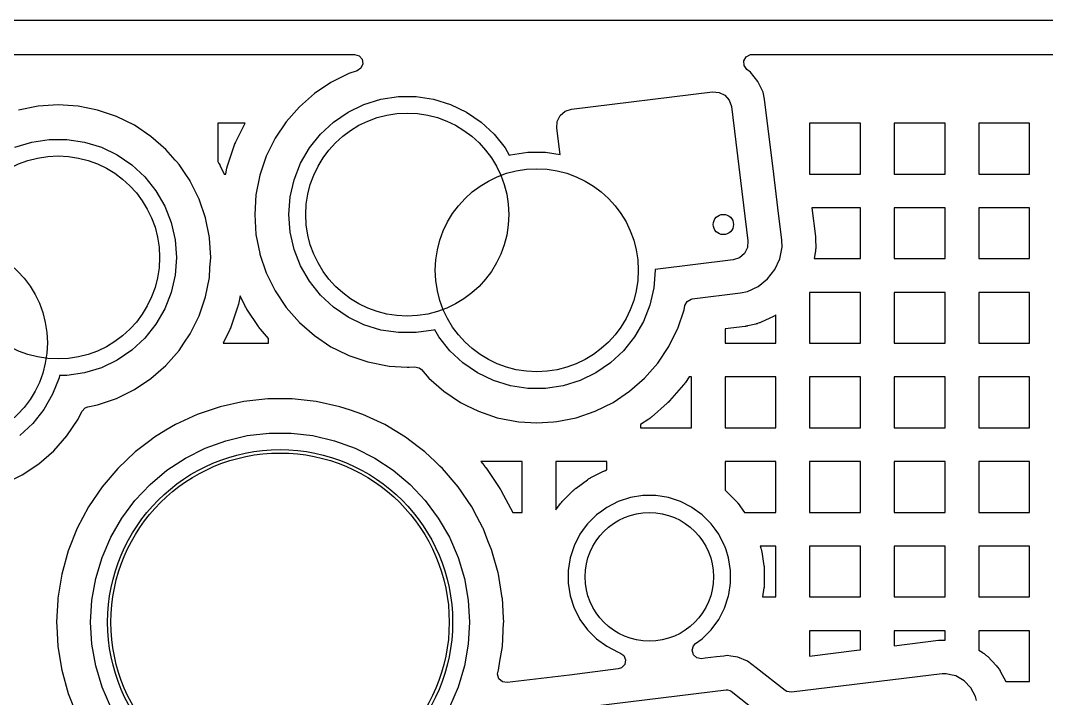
# Model space of a CAD drawing. Extents: x 2.49 to 8.57, y -5.87 to -1.87.
# Drawn here: x 5.482 to 6.079, y -4.823 to -4.429 of the extents above; entities that cross this region are included whole.
import ezdxf

# ---------------------------------------------------------------- set-up
doc = ezdxf.new("R2010")
doc.units = 0
doc.header["$MEASUREMENT"] = 0
doc.layers.add('BLACK', color=7, linetype='CONTINUOUS')

msp = doc.modelspace()

# ---------------------------------------------------------------- linework, layer by layer
at = {"layer": 'BLACK', "linetype": 'CONTINUOUS'}
for p, q in [((6.31822, -4.42878), (5.4485, -4.42878)), ((5.45868, -4.44848), (5.67644, -4.44848)), ((5.67644, -4.44848), (5.67908, -4.44926)), ((5.67908, -4.44926), (5.68088, -4.45134)), ((5.68127, -4.45406), (5.68013, -4.45656)), ((5.68088, -4.45134), (5.68127, -4.45406)), ((5.90295, -4.45223), (5.90432, -4.44984)), ((5.90309, -4.45498), (5.90295, -4.45223)), ((5.90432, -4.44984), (5.90676, -4.44857)), ((5.90676, -4.44857), (5.9077, -4.44848)), ((5.9077, -4.44848), (6.28076, -4.44848)), ((5.6731, -4.45965), (5.66269, -4.46479)), ((5.67801, -4.45799), (5.6731, -4.45965)), ((5.68013, -4.45656), (5.67801, -4.45799)), ((5.90469, -4.45721), (5.90309, -4.45498)), ((5.90686, -4.4589), (5.90469, -4.45721)), ((5.91117, -4.4643), (5.90686, -4.4589)), ((5.90686, -4.4589), (5.90686, -4.4589)), ((5.66269, -4.46479), (5.65303, -4.47124)), ((5.91297, -4.4681), (5.91117, -4.4643)), ((5.91117, -4.4643), (5.91117, -4.4643)), ((5.65303, -4.47124), (5.6443, -4.4789)), ((5.80268, -4.48037), (5.88474, -4.47029)), ((5.88474, -4.47029), (5.88857, -4.47058)), ((5.88857, -4.47058), (5.892, -4.4723)), ((5.91413, -4.47054), (5.91297, -4.4681)), ((5.91503, -4.4745), (5.91413, -4.47054)), ((5.50388, -4.47784), (5.49229, -4.4786)), ((5.51547, -4.4786), (5.50388, -4.47784)), ((5.50388, -4.47784), (5.50388, -4.47784)), ((5.67263, -4.48202), (5.68191, -4.47755)), ((5.68191, -4.47755), (5.69175, -4.47452)), ((5.69175, -4.47452), (5.70193, -4.47298)), ((5.70193, -4.47298), (5.71223, -4.47298)), ((5.71223, -4.47298), (5.72241, -4.47452)), ((5.72241, -4.47452), (5.73225, -4.47755)), ((5.73225, -4.47755), (5.74153, -4.48202)), ((5.892, -4.4723), (5.89451, -4.47521)), ((5.89451, -4.47521), (5.89571, -4.47886)), ((5.92038, -4.51811), (5.91503, -4.4745)), ((5.49229, -4.4786), (5.4809, -4.48087)), ((5.49229, -4.4786), (5.49229, -4.4786)), ((5.49229, -4.4786), (5.49229, -4.4786)), ((5.49229, -4.4786), (5.49229, -4.4786)), ((5.49229, -4.4786), (5.49229, -4.4786)), ((5.52686, -4.48087), (5.51547, -4.4786)), ((5.51547, -4.4786), (5.51547, -4.4786)), ((5.51547, -4.4786), (5.51547, -4.4786)), ((5.53786, -4.4846), (5.52686, -4.48087)), ((5.52686, -4.48087), (5.52686, -4.48087)), ((5.52686, -4.48087), (5.52686, -4.48087)), ((5.6443, -4.4789), (5.63664, -4.48763)), ((5.66412, -4.48782), (5.67263, -4.48202)), ((5.74153, -4.48202), (5.75004, -4.48782)), ((5.7944, -4.48751), (5.79613, -4.48408)), ((5.79613, -4.48408), (5.79904, -4.48157)), ((5.79904, -4.48157), (5.80268, -4.48037)), ((5.89571, -4.47886), (5.90531, -4.55701)), ((5.54828, -4.48974), (5.53786, -4.4846)), ((5.55794, -4.49619), (5.54828, -4.48974)), ((5.54828, -4.48974), (5.54828, -4.48974)), ((5.61266, -4.4885), (5.59678, -4.4885)), ((5.59678, -4.4885), (5.59678, -4.51089)), ((5.60732, -4.49932), (5.61266, -4.4885)), ((5.63664, -4.48763), (5.63019, -4.49729)), ((5.65658, -4.49482), (5.66412, -4.48782)), ((5.75004, -4.48782), (5.75759, -4.49482)), ((5.79411, -4.49133), (5.7944, -4.48751)), ((5.97087, -4.4885), (5.94127, -4.4885)), ((5.94127, -4.4885), (5.94127, -4.51811)), ((5.97087, -4.51811), (5.97087, -4.4885)), ((6.02008, -4.4885), (5.99048, -4.4885)), ((5.99048, -4.4885), (5.99048, -4.51811)), ((6.02008, -4.51811), (6.02008, -4.4885)), ((6.0693, -4.4885), (6.03969, -4.4885)), ((6.03969, -4.4885), (6.03969, -4.51811)), ((6.0693, -4.51811), (6.0693, -4.4885)), ((5.65016, -4.50288), (5.65658, -4.49482)), ((5.75759, -4.49482), (5.76401, -4.50288)), ((5.79599, -4.50664), (5.79411, -4.49133)), ((5.47871, -4.5025), (5.48855, -4.49947)), ((5.48855, -4.49947), (5.49873, -4.49793)), ((5.49873, -4.49793), (5.50903, -4.49793)), ((5.50903, -4.49793), (5.51921, -4.49947)), ((5.51921, -4.49947), (5.52905, -4.5025)), ((5.56667, -4.50385), (5.55794, -4.49619)), ((5.60265, -4.51271), (5.60659, -4.5011)), ((5.60659, -4.5011), (5.60664, -4.50095)), ((5.60664, -4.50095), (5.60675, -4.50065)), ((5.60675, -4.50065), (5.60681, -4.5005)), ((5.60681, -4.5005), (5.60706, -4.49991)), ((5.60706, -4.49991), (5.60712, -4.49976)), ((5.60712, -4.49976), (5.60725, -4.49947)), ((5.60725, -4.49947), (5.60732, -4.49932)), ((5.63019, -4.49729), (5.62505, -4.50771)), ((5.52905, -4.5025), (5.53833, -4.50697)), ((5.53833, -4.50697), (5.54684, -4.51277)), ((5.57211, -4.51006), (5.56667, -4.50385)), ((5.62505, -4.50771), (5.62131, -4.51871)), ((5.64501, -4.51179), (5.65016, -4.50288)), ((5.76401, -4.50288), (5.76646, -4.50712)), ((5.76646, -4.50712), (5.76713, -4.50691)), ((5.76713, -4.50691), (5.77731, -4.50538)), ((5.77731, -4.50538), (5.78761, -4.50538)), ((5.78761, -4.50538), (5.79599, -4.50664)), ((5.54684, -4.51277), (5.55439, -4.51977)), ((5.57284, -4.51089), (5.57211, -4.51006)), ((5.57433, -4.51258), (5.57284, -4.51089)), ((5.57785, -4.51785), (5.57433, -4.51258)), ((5.59678, -4.51089), (5.59726, -4.51161)), ((5.59726, -4.51161), (5.59735, -4.51175)), ((5.59735, -4.51175), (5.59752, -4.51202)), ((5.59752, -4.51202), (5.5976, -4.51216)), ((5.5976, -4.51216), (5.59792, -4.51272)), ((5.59792, -4.51272), (5.598, -4.51285)), ((5.598, -4.51285), (5.59815, -4.51314)), ((5.59815, -4.51314), (5.59822, -4.51328)), ((5.59822, -4.51328), (5.6006, -4.51811)), ((5.60225, -4.5141), (5.60229, -4.51394)), ((5.60229, -4.51394), (5.60246, -4.51332)), ((5.60246, -4.51332), (5.6025, -4.51317)), ((5.6025, -4.51317), (5.6026, -4.51286)), ((5.6026, -4.51286), (5.60265, -4.51271)), ((5.64124, -4.52138), (5.64501, -4.51179)), ((5.55439, -4.51977), (5.56081, -4.52783)), ((5.58066, -4.52206), (5.57785, -4.51785)), ((5.6006, -4.51811), (5.60144, -4.51811)), ((5.60144, -4.51811), (5.60215, -4.51457)), ((5.60215, -4.51457), (5.60218, -4.51441)), ((5.60218, -4.51441), (5.60225, -4.5141)), ((5.62131, -4.51871), (5.61905, -4.5301)), ((5.62131, -4.51871), (5.62131, -4.51871)), ((5.92279, -4.53772), (5.92038, -4.51811)), ((5.94127, -4.51811), (5.97087, -4.51811)), ((5.99048, -4.51811), (6.02008, -4.51811)), ((6.03969, -4.51811), (6.0693, -4.51811)), ((5.58078, -4.52224), (5.58066, -4.52206)), ((5.58592, -4.53266), (5.58078, -4.52224)), ((5.63895, -4.53142), (5.64124, -4.52138)), ((5.56081, -4.52783), (5.56596, -4.53674)), ((5.61905, -4.5301), (5.61829, -4.54169)), ((5.61905, -4.5301), (5.61905, -4.5301)), ((5.63818, -4.54169), (5.63895, -4.53142)), ((5.56596, -4.53674), (5.56972, -4.54633)), ((5.58965, -4.54366), (5.58592, -4.53266)), ((5.92511, -4.55657), (5.92279, -4.53772)), ((5.97087, -4.53772), (5.94255, -4.53772)), ((5.94255, -4.53772), (5.9446, -4.55442)), ((5.97087, -4.56732), (5.97087, -4.53772)), ((6.02008, -4.53772), (5.99048, -4.53772)), ((5.99048, -4.53772), (5.99048, -4.56732)), ((6.02008, -4.56732), (6.02008, -4.53772)), ((6.0693, -4.53772), (6.03969, -4.53772)), ((6.03969, -4.53772), (6.03969, -4.56732)), ((6.0693, -4.56732), (6.0693, -4.53772)), ((5.59192, -4.55505), (5.58965, -4.54366)), ((5.61829, -4.54169), (5.61829, -4.54169)), ((5.61829, -4.54169), (5.61905, -4.55328)), ((5.63895, -4.55196), (5.63818, -4.54169)), ((5.56972, -4.54633), (5.57201, -4.55637)), ((5.59194, -4.55545), (5.59192, -4.55505)), ((5.59268, -4.56664), (5.59194, -4.55545)), ((5.61905, -4.55328), (5.61905, -4.55328)), ((5.61905, -4.55328), (5.61905, -4.55328)), ((5.61905, -4.55328), (5.62126, -4.56439)), ((5.64124, -4.56199), (5.63895, -4.55196)), ((5.9446, -4.55442), (5.94461, -4.55455)), ((5.94461, -4.55455), (5.94463, -4.5548)), ((5.94463, -4.5548), (5.94465, -4.55492)), ((5.94465, -4.55492), (5.94468, -4.55542)), ((5.94468, -4.55542), (5.94469, -4.55554)), ((5.94469, -4.55554), (5.9447, -4.55579)), ((5.57201, -4.55637), (5.57278, -4.56664)), ((5.90502, -4.56084), (5.9033, -4.56427)), ((5.90531, -4.55701), (5.90502, -4.56084)), ((5.92383, -4.56741), (5.92519, -4.56063)), ((5.92519, -4.56063), (5.92511, -4.55657)), ((5.9447, -4.55579), (5.9447, -4.55592)), ((5.9447, -4.55592), (5.9448, -4.56077)), ((5.94478, -4.56157), (5.94477, -4.56184)), ((5.9448, -4.56104), (5.94478, -4.56157)), ((5.9448, -4.56077), (5.9448, -4.56104)), ((5.57278, -4.56664), (5.57201, -4.57691)), ((5.59228, -4.57262), (5.59268, -4.56664)), ((5.59268, -4.56664), (5.59268, -4.56664)), ((5.62126, -4.56439), (5.62131, -4.56467)), ((5.62131, -4.56467), (5.62131, -4.56467)), ((5.62131, -4.56467), (5.62505, -4.57567)), ((5.64501, -4.57158), (5.64124, -4.56199)), ((5.90039, -4.56678), (5.89674, -4.56798)), ((5.9033, -4.56427), (5.90039, -4.56678)), ((5.92095, -4.57368), (5.92383, -4.56741)), ((5.94452, -4.56396), (5.94384, -4.56732)), ((5.94384, -4.56732), (5.97087, -4.56732)), ((5.94456, -4.5637), (5.94452, -4.56396)), ((5.94464, -4.56317), (5.94456, -4.5637)), ((5.94467, -4.5629), (5.94464, -4.56317)), ((5.94477, -4.56184), (5.94467, -4.5629)), ((5.99048, -4.56732), (6.02008, -4.56732)), ((6.03969, -4.56732), (6.0693, -4.56732)), ((5.59192, -4.57823), (5.59228, -4.57262)), ((5.65016, -4.5805), (5.64501, -4.57158)), ((5.89674, -4.56798), (5.85132, -4.57356)), ((5.85132, -4.57356), (5.85136, -4.57408)), ((5.9167, -4.57913), (5.92095, -4.57368)), ((5.57201, -4.57691), (5.56972, -4.58694)), ((5.58965, -4.58962), (5.59192, -4.57823)), ((5.62505, -4.57567), (5.63018, -4.58608)), ((5.85136, -4.57408), (5.85059, -4.58435)), ((5.9113, -4.58344), (5.9167, -4.57913)), ((5.65658, -4.58855), (5.65016, -4.5805)), ((5.85059, -4.58435), (5.84829, -4.59439)), ((5.90506, -4.5864), (5.9113, -4.58344)), ((5.56972, -4.58694), (5.56596, -4.59653)), ((5.58592, -4.60062), (5.58965, -4.58962)), ((5.60976, -4.589), (5.60882, -4.59376)), ((5.61274, -4.59504), (5.60976, -4.589)), ((5.63018, -4.58608), (5.63019, -4.58608)), ((5.63019, -4.58608), (5.63664, -4.59574)), ((5.66412, -4.59555), (5.65658, -4.58855)), ((5.86998, -4.59222), (5.87237, -4.59086)), ((5.87237, -4.59086), (5.8729, -4.59076)), ((5.8729, -4.59076), (5.90109, -4.5873)), ((5.90109, -4.5873), (5.90506, -4.5864)), ((5.97087, -4.58693), (5.94127, -4.58693)), ((5.94127, -4.58693), (5.94127, -4.61654)), ((5.97087, -4.61654), (5.97087, -4.58693)), ((6.02008, -4.58693), (5.99048, -4.58693)), ((5.99048, -4.58693), (5.99048, -4.61654)), ((6.02008, -4.61654), (6.02008, -4.58693)), ((6.0693, -4.58693), (6.03969, -4.58693)), ((6.03969, -4.58693), (6.03969, -4.61654)), ((6.0693, -4.61654), (6.0693, -4.58693)), ((5.56596, -4.59653), (5.56081, -4.60545)), ((5.60832, -4.59562), (5.60438, -4.60722)), ((5.60837, -4.59546), (5.60832, -4.59562)), ((5.60846, -4.59516), (5.60837, -4.59546)), ((5.60851, -4.595), (5.60846, -4.59516)), ((5.60867, -4.59438), (5.60851, -4.595)), ((5.60871, -4.59423), (5.60867, -4.59438)), ((5.60878, -4.59391), (5.60871, -4.59423)), ((5.60882, -4.59376), (5.60878, -4.59391)), ((5.61282, -4.59518), (5.61274, -4.59504)), ((5.61297, -4.59547), (5.61282, -4.59518)), ((5.61305, -4.59561), (5.61297, -4.59547)), ((5.61337, -4.59617), (5.61305, -4.59561)), ((5.61345, -4.5963), (5.61337, -4.59617)), ((5.61362, -4.59657), (5.61345, -4.5963)), ((5.6137, -4.59671), (5.61362, -4.59657)), ((5.62051, -4.6069), (5.6137, -4.59671)), ((5.63664, -4.59574), (5.6443, -4.60447)), ((5.67263, -4.60135), (5.66412, -4.59555)), ((5.84829, -4.59439), (5.84453, -4.60397)), ((5.86449, -4.60806), (5.86822, -4.59706)), ((5.86822, -4.59706), (5.8687, -4.59466)), ((5.8687, -4.59466), (5.86998, -4.59222)), ((5.58078, -4.61103), (5.58592, -4.60062)), ((5.68191, -4.60582), (5.67263, -4.60135)), ((5.92021, -4.60092), (5.91297, -4.60435)), ((5.92046, -4.60079), (5.92021, -4.60092)), ((5.92096, -4.60051), (5.92046, -4.60079)), ((5.92121, -4.60037), (5.92096, -4.60051)), ((5.92166, -4.60009), (5.92121, -4.60037)), ((5.92166, -4.61654), (5.92166, -4.60009)), ((5.56081, -4.60545), (5.55439, -4.6135)), ((5.60364, -4.609), (5.59993, -4.61654)), ((5.60371, -4.60886), (5.60364, -4.609)), ((5.60384, -4.60856), (5.60371, -4.60886)), ((5.60391, -4.60841), (5.60384, -4.60856)), ((5.60415, -4.60782), (5.60391, -4.60841)), ((5.60421, -4.60767), (5.60415, -4.60782)), ((5.60433, -4.60737), (5.60421, -4.60767)), ((5.60438, -4.60722), (5.60433, -4.60737)), ((5.6206, -4.60703), (5.62051, -4.6069)), ((5.62079, -4.60729), (5.6206, -4.60703)), ((5.62089, -4.60742), (5.62079, -4.60729)), ((5.62128, -4.60793), (5.62089, -4.60742)), ((5.62138, -4.60806), (5.62128, -4.60793)), ((5.62158, -4.6083), (5.62138, -4.60806)), ((5.62169, -4.60843), (5.62158, -4.6083)), ((5.62638, -4.61378), (5.62169, -4.60843)), ((5.6443, -4.60447), (5.65303, -4.61213)), ((5.69175, -4.60886), (5.68191, -4.60582)), ((5.70193, -4.61039), (5.69175, -4.60886)), ((5.72241, -4.60886), (5.71223, -4.61039)), ((5.72308, -4.60865), (5.72241, -4.60886)), ((5.72553, -4.61289), (5.72308, -4.60865)), ((5.84453, -4.60397), (5.83938, -4.61289)), ((5.85935, -4.61848), (5.86444, -4.60816)), ((5.86444, -4.60816), (5.86449, -4.60806)), ((5.90373, -4.60673), (5.89205, -4.60816)), ((5.89205, -4.60816), (5.89205, -4.61654)), ((5.90385, -4.60671), (5.90373, -4.60673)), ((5.9041, -4.60668), (5.90385, -4.60671)), ((5.90423, -4.60666), (5.9041, -4.60668)), ((5.90472, -4.60657), (5.90423, -4.60666)), ((5.90484, -4.60655), (5.90472, -4.60657)), ((5.90508, -4.6065), (5.90484, -4.60655)), ((5.90521, -4.60647), (5.90508, -4.6065)), ((5.90994, -4.60539), (5.90521, -4.60647)), ((5.9102, -4.60533), (5.90994, -4.60539)), ((5.91071, -4.60518), (5.9102, -4.60533)), ((5.91097, -4.6051), (5.91071, -4.60518)), ((5.91198, -4.60475), (5.91097, -4.6051)), ((5.91223, -4.60466), (5.91198, -4.60475)), ((5.91272, -4.60445), (5.91223, -4.60466)), ((5.91297, -4.60435), (5.91272, -4.60445)), ((5.55439, -4.6135), (5.54684, -4.6205)), ((5.5771, -4.61654), (5.58078, -4.61103)), ((5.62638, -4.61654), (5.62638, -4.61378)), ((5.65303, -4.61213), (5.66269, -4.61858)), ((5.71223, -4.61039), (5.70193, -4.61039)), ((5.73195, -4.62094), (5.72553, -4.61289)), ((5.83938, -4.61289), (5.83296, -4.62094)), ((5.54684, -4.6205), (5.53833, -4.6263)), ((5.56667, -4.62942), (5.57433, -4.62069)), ((5.57433, -4.62069), (5.5771, -4.61654)), ((5.59993, -4.61654), (5.62638, -4.61654)), ((5.66269, -4.61858), (5.66269, -4.61858)), ((5.66269, -4.61858), (5.6662, -4.62032)), ((5.6662, -4.62032), (5.6731, -4.62372)), ((5.7395, -4.62795), (5.73195, -4.62094)), ((5.83296, -4.62094), (5.82541, -4.62795)), ((5.8529, -4.62813), (5.85935, -4.61848)), ((5.89205, -4.61654), (5.92166, -4.61654)), ((5.94127, -4.61654), (5.97087, -4.61654)), ((5.99048, -4.61654), (6.02008, -4.61654)), ((6.03969, -4.61654), (6.0693, -4.61654)), ((5.53833, -4.6263), (5.52905, -4.63077)), ((5.6731, -4.62372), (5.6841, -4.62745)), ((5.52905, -4.63077), (5.51921, -4.63381)), ((5.55794, -4.63708), (5.56667, -4.62942)), ((5.6841, -4.62745), (5.69549, -4.62972)), ((5.69549, -4.62972), (5.6966, -4.62979)), ((5.6966, -4.62979), (5.70708, -4.63048)), ((5.70708, -4.63048), (5.70823, -4.6304)), ((5.70708, -4.63048), (5.70708, -4.63048)), ((5.70708, -4.63048), (5.70708, -4.63048)), ((5.70823, -4.6304), (5.71129, -4.6302)), ((5.71129, -4.6302), (5.71397, -4.6308)), ((5.71397, -4.6308), (5.71528, -4.63186)), ((5.71528, -4.63186), (5.71967, -4.63687)), ((5.74801, -4.63375), (5.7395, -4.62795)), ((5.82541, -4.62795), (5.81691, -4.63375)), ((5.84524, -4.63687), (5.8529, -4.62813)), ((5.50442, -4.63661), (5.50066, -4.6462)), ((5.50471, -4.63534), (5.50442, -4.63661)), ((5.50903, -4.63534), (5.50471, -4.63534)), ((5.51921, -4.63381), (5.50903, -4.63534)), ((5.54828, -4.64353), (5.55794, -4.63708)), ((5.71967, -4.63687), (5.71967, -4.63687)), ((5.71967, -4.63687), (5.7284, -4.64452)), ((5.75729, -4.63822), (5.74801, -4.63375)), ((5.76713, -4.64125), (5.75729, -4.63822)), ((5.80763, -4.63822), (5.79779, -4.64125)), ((5.81691, -4.63375), (5.80763, -4.63822)), ((5.83651, -4.64452), (5.84524, -4.63687)), ((5.86903, -4.63929), (5.86893, -4.63943)), ((5.87113, -4.63614), (5.86903, -4.63929)), ((5.87245, -4.63614), (5.87113, -4.63614)), ((5.87245, -4.66575), (5.87245, -4.63614)), ((5.92166, -4.63614), (5.89205, -4.63614)), ((5.89205, -4.63614), (5.89205, -4.66575)), ((5.92166, -4.66575), (5.92166, -4.63614)), ((5.97087, -4.63614), (5.94127, -4.63614)), ((5.94127, -4.63614), (5.94127, -4.66575)), ((5.97087, -4.66575), (5.97087, -4.63614)), ((6.02008, -4.63614), (5.99048, -4.63614)), ((5.99048, -4.63614), (5.99048, -4.66575)), ((6.02008, -4.66575), (6.02008, -4.63614)), ((6.0693, -4.63614), (6.03969, -4.63614)), ((6.03969, -4.63614), (6.03969, -4.66575)), ((6.0693, -4.66575), (6.0693, -4.63614)), ((5.53786, -4.64867), (5.54828, -4.64353)), ((5.7284, -4.64452), (5.73806, -4.65098)), ((5.77731, -4.64279), (5.76713, -4.64125)), ((5.78761, -4.64279), (5.77731, -4.64279)), ((5.79779, -4.64125), (5.78761, -4.64279)), ((5.82685, -4.65098), (5.83651, -4.64452)), ((5.86785, -4.64082), (5.85977, -4.65004)), ((5.86796, -4.6407), (5.86785, -4.64082)), ((5.86816, -4.64045), (5.86796, -4.6407)), ((5.86826, -4.64032), (5.86816, -4.64045)), ((5.86865, -4.63981), (5.86826, -4.64032)), ((5.86875, -4.63969), (5.86865, -4.63981)), ((5.86893, -4.63943), (5.86875, -4.63969)), ((5.50066, -4.6462), (5.49551, -4.65511)), ((5.52686, -4.6524), (5.53786, -4.64867)), ((5.61202, -4.65043), (5.59826, -4.65346)), ((5.62603, -4.64891), (5.61202, -4.65043)), ((5.64012, -4.64891), (5.62603, -4.64891)), ((5.62603, -4.64891), (5.62603, -4.64891)), ((5.65412, -4.65043), (5.64012, -4.64891)), ((5.64012, -4.64891), (5.64012, -4.64891)), ((5.66788, -4.65346), (5.65412, -4.65043)), ((5.73806, -4.65098), (5.73806, -4.65098)), ((5.73806, -4.65098), (5.74156, -4.6527)), ((5.81644, -4.65611), (5.82685, -4.65098)), ((5.85853, -4.65129), (5.85841, -4.6514)), ((5.85877, -4.65107), (5.85853, -4.65129)), ((5.85888, -4.65096), (5.85877, -4.65107)), ((5.85933, -4.6505), (5.85888, -4.65096)), ((5.85945, -4.65039), (5.85933, -4.6505)), ((5.85967, -4.65015), (5.85945, -4.65039)), ((5.85977, -4.65004), (5.85967, -4.65015)), ((5.49551, -4.65511), (5.48909, -4.66317)), ((5.51548, -4.6607), (5.51771, -4.65617)), ((5.51771, -4.65617), (5.51958, -4.65415)), ((5.51958, -4.65415), (5.52114, -4.65354)), ((5.52114, -4.65354), (5.52686, -4.6524)), ((5.58885, -4.65663), (5.5849, -4.65796)), ((5.59826, -4.65346), (5.58885, -4.65663)), ((5.67399, -4.65552), (5.66788, -4.65346)), ((5.68124, -4.65796), (5.67399, -4.65552)), ((5.74156, -4.6527), (5.74848, -4.65611)), ((5.74848, -4.65611), (5.75948, -4.65985)), ((5.80544, -4.65985), (5.81644, -4.65611)), ((5.85841, -4.6514), (5.8492, -4.65948)), ((5.48909, -4.66317), (5.48154, -4.67017)), ((5.50903, -4.67036), (5.51548, -4.6607)), ((5.5849, -4.65796), (5.57212, -4.66388)), ((5.5849, -4.65796), (5.5849, -4.65796)), ((5.5849, -4.65796), (5.5849, -4.65796)), ((5.69402, -4.66388), (5.68124, -4.65796)), ((5.68124, -4.65796), (5.68124, -4.65796)), ((5.68124, -4.65796), (5.68124, -4.65796)), ((5.75948, -4.65985), (5.77087, -4.66211)), ((5.77087, -4.66211), (5.77198, -4.66219)), ((5.77198, -4.66219), (5.78246, -4.66287)), ((5.78246, -4.66287), (5.79212, -4.66224)), ((5.78246, -4.66287), (5.78246, -4.66287)), ((5.78246, -4.66287), (5.78246, -4.66287)), ((5.79212, -4.66224), (5.79405, -4.66211)), ((5.79405, -4.66211), (5.80544, -4.65985)), ((5.84767, -4.66065), (5.84284, -4.66388)), ((5.8478, -4.66056), (5.84767, -4.66065)), ((5.84806, -4.66037), (5.8478, -4.66056)), ((5.84819, -4.66028), (5.84806, -4.66037)), ((5.8487, -4.65988), (5.84819, -4.66028)), ((5.84883, -4.65979), (5.8487, -4.65988)), ((5.84908, -4.65958), (5.84883, -4.65979)), ((5.8492, -4.65948), (5.84908, -4.65958)), ((5.56662, -4.66719), (5.56004, -4.67114)), ((5.57212, -4.66388), (5.56662, -4.66719)), ((5.57212, -4.66388), (5.57212, -4.66388)), ((5.61393, -4.67029), (5.62666, -4.6688)), ((5.62666, -4.6688), (5.63948, -4.6688)), ((5.63948, -4.6688), (5.65221, -4.67029)), ((5.69403, -4.66388), (5.69402, -4.66388)), ((5.7061, -4.67114), (5.69403, -4.66388)), ((5.69403, -4.66388), (5.69403, -4.66388)), ((5.69403, -4.66388), (5.69403, -4.66388)), ((5.69403, -4.66388), (5.69403, -4.66388)), ((5.84284, -4.66388), (5.84284, -4.66575)), ((5.84284, -4.66575), (5.87245, -4.66575)), ((5.89205, -4.66575), (5.92166, -4.66575)), ((5.94127, -4.66575), (5.97087, -4.66575)), ((5.99048, -4.66575), (6.02008, -4.66575)), ((6.03969, -4.66575), (6.0693, -4.66575)), ((5.50137, -4.67909), (5.50903, -4.67036)), ((5.55722, -4.67329), (5.54883, -4.67967)), ((5.56004, -4.67114), (5.55722, -4.67329)), ((5.58941, -4.67763), (5.60145, -4.67325)), ((5.60145, -4.67325), (5.61393, -4.67029)), ((5.65221, -4.67029), (5.66469, -4.67325)), ((5.66469, -4.67325), (5.67673, -4.67763)), ((5.71346, -4.67674), (5.7061, -4.67114)), ((5.49264, -4.68675), (5.50137, -4.67909)), ((5.54883, -4.67967), (5.5386, -4.68936)), ((5.54883, -4.67967), (5.54883, -4.67967)), ((5.57795, -4.68338), (5.58941, -4.67763)), ((5.67673, -4.67763), (5.68819, -4.68338)), ((5.71732, -4.67967), (5.71346, -4.67674)), ((5.72332, -4.68535), (5.71732, -4.67967)), ((5.71732, -4.67967), (5.71732, -4.67967)), ((5.71732, -4.67967), (5.71732, -4.67967)), ((5.48298, -4.6932), (5.49264, -4.68675)), ((5.56724, -4.69043), (5.57795, -4.68338)), ((5.68819, -4.68338), (5.6989, -4.69043)), ((5.72608, -4.68797), (5.72332, -4.68535)), ((5.77402, -4.68535), (5.74987, -4.68535)), ((5.74987, -4.68535), (5.75178, -4.68761)), ((5.77402, -4.71352), (5.77402, -4.68535)), ((5.82323, -4.68535), (5.79363, -4.68535)), ((5.79363, -4.68535), (5.79363, -4.71352)), ((5.82323, -4.6902), (5.82323, -4.68535)), ((5.92166, -4.68535), (5.89205, -4.68535)), ((5.89205, -4.68535), (5.89205, -4.70197)), ((5.92166, -4.71496), (5.92166, -4.68535)), ((5.97087, -4.68535), (5.94127, -4.68535)), ((5.94127, -4.68535), (5.94127, -4.71496)), ((5.97087, -4.71496), (5.97087, -4.68535)), ((6.02008, -4.68535), (5.99048, -4.68535)), ((5.99048, -4.68535), (5.99048, -4.71496)), ((6.02008, -4.71496), (6.02008, -4.68535)), ((6.0693, -4.68535), (6.03969, -4.68535)), ((6.03969, -4.68535), (6.03969, -4.71496)), ((6.0693, -4.71496), (6.0693, -4.68535)), ((5.5386, -4.68936), (5.52947, -4.7001)), ((5.55742, -4.69867), (5.56724, -4.69043)), ((5.6989, -4.69043), (5.70872, -4.69867)), ((5.72755, -4.68936), (5.72608, -4.68797)), ((5.73667, -4.7001), (5.72755, -4.68936)), ((5.75178, -4.68761), (5.75187, -4.68771)), ((5.75187, -4.68771), (5.75204, -4.68792)), ((5.75204, -4.68792), (5.75212, -4.68802)), ((5.75212, -4.68802), (5.75244, -4.68845)), ((5.75244, -4.68845), (5.75252, -4.68855)), ((5.75252, -4.68855), (5.75267, -4.68877)), ((5.75267, -4.68877), (5.75275, -4.68888)), ((5.75275, -4.68888), (5.76095, -4.70098)), ((5.81398, -4.69475), (5.82129, -4.69102)), ((5.82129, -4.69102), (5.82146, -4.69093)), ((5.82146, -4.69093), (5.82182, -4.69077)), ((5.82182, -4.69077), (5.82199, -4.6907)), ((5.82199, -4.6907), (5.8227, -4.6904)), ((5.8227, -4.6904), (5.82288, -4.69033)), ((5.82288, -4.69033), (5.82323, -4.6902)), ((5.47256, -4.69834), (5.48298, -4.6932)), ((5.54863, -4.70799), (5.55742, -4.69867)), ((5.70872, -4.69867), (5.71752, -4.70799)), ((5.80537, -4.70078), (5.81201, -4.69595)), ((5.81201, -4.69595), (5.81217, -4.69584)), ((5.81217, -4.69584), (5.81249, -4.69563)), ((5.81249, -4.69563), (5.81265, -4.69552)), ((5.81265, -4.69552), (5.8133, -4.69512)), ((5.8133, -4.69512), (5.81347, -4.69502)), ((5.81347, -4.69502), (5.81381, -4.69484)), ((5.81381, -4.69484), (5.81398, -4.69475)), ((5.52947, -4.7001), (5.52157, -4.71176)), ((5.52947, -4.7001), (5.52947, -4.7001)), ((5.74458, -4.71176), (5.73667, -4.7001)), ((5.73667, -4.7001), (5.73667, -4.7001)), ((5.73667, -4.7001), (5.73667, -4.7001)), ((5.76095, -4.70098), (5.76102, -4.70109)), ((5.76102, -4.70109), (5.76117, -4.70131)), ((5.76117, -4.70131), (5.76124, -4.70143)), ((5.76124, -4.70143), (5.76151, -4.70188)), ((5.76151, -4.70188), (5.76158, -4.702)), ((5.76158, -4.702), (5.76171, -4.70223)), ((5.76171, -4.70223), (5.76177, -4.70234)), ((5.76177, -4.70234), (5.76846, -4.71496)), ((5.79781, -4.70808), (5.80361, -4.70228)), ((5.80361, -4.70228), (5.80375, -4.70214)), ((5.80375, -4.70214), (5.80393, -4.70197)), ((5.80393, -4.70197), (5.80403, -4.70188)), ((5.80403, -4.70188), (5.80418, -4.70175)), ((5.80418, -4.70175), (5.80476, -4.70125)), ((5.80476, -4.70125), (5.80491, -4.70113)), ((5.80491, -4.70113), (5.80521, -4.70089)), ((5.80521, -4.70089), (5.80537, -4.70078)), ((5.89205, -4.70197), (5.89224, -4.70214)), ((5.89224, -4.70214), (5.89237, -4.70228)), ((5.89237, -4.70228), (5.89818, -4.70808)), ((5.54097, -4.71828), (5.54863, -4.70799)), ((5.71752, -4.70799), (5.72517, -4.71828)), ((5.79363, -4.71352), (5.79631, -4.70984)), ((5.79631, -4.70984), (5.79642, -4.70968)), ((5.79642, -4.70968), (5.79666, -4.70938)), ((5.79666, -4.70938), (5.79678, -4.70923)), ((5.79678, -4.70923), (5.79728, -4.70865)), ((5.79728, -4.70865), (5.79741, -4.7085)), ((5.79741, -4.7085), (5.79767, -4.70822)), ((5.79767, -4.70822), (5.79781, -4.70808)), ((5.82985, -4.70866), (5.82322, -4.71204)), ((5.83692, -4.70636), (5.82985, -4.70866)), ((5.84427, -4.7052), (5.83692, -4.70636)), ((5.85171, -4.7052), (5.84427, -4.7052)), ((5.84427, -4.7052), (5.84427, -4.7052)), ((5.85906, -4.70636), (5.85171, -4.7052)), ((5.85171, -4.7052), (5.85171, -4.7052)), ((5.86614, -4.70866), (5.85906, -4.70636)), ((5.87245, -4.71188), (5.86614, -4.70866)), ((5.89818, -4.70808), (5.89831, -4.70822)), ((5.89831, -4.70822), (5.89857, -4.7085)), ((5.89857, -4.7085), (5.8987, -4.70865)), ((5.8987, -4.70865), (5.8992, -4.70923)), ((5.8992, -4.70923), (5.89932, -4.70938)), ((5.89932, -4.70938), (5.89956, -4.70968)), ((5.89956, -4.70968), (5.89968, -4.70984)), ((5.89968, -4.70984), (5.9034, -4.71496)), ((5.52157, -4.71176), (5.51497, -4.72421)), ((5.52157, -4.71176), (5.52157, -4.71176)), ((5.74756, -4.71739), (5.74458, -4.71176)), ((5.74458, -4.71176), (5.74458, -4.71176)), ((5.74458, -4.71176), (5.74458, -4.71176)), ((5.76846, -4.71496), (5.77402, -4.71496)), ((5.77402, -4.71496), (5.77402, -4.71352)), ((5.8172, -4.71641), (5.81194, -4.72167)), ((5.82027, -4.71419), (5.8172, -4.71641)), ((5.8172, -4.71641), (5.8172, -4.71641)), ((5.8172, -4.71641), (5.8172, -4.71641)), ((5.82322, -4.71204), (5.82027, -4.71419)), ((5.87276, -4.71204), (5.87245, -4.71188)), ((5.87878, -4.71641), (5.87276, -4.71204)), ((5.88404, -4.72167), (5.87878, -4.71641)), ((5.9034, -4.71496), (5.92166, -4.71496)), ((5.94127, -4.71496), (5.97087, -4.71496)), ((5.99048, -4.71496), (6.02008, -4.71496)), ((6.03969, -4.71496), (6.0693, -4.71496)), ((5.53456, -4.72938), (5.54097, -4.71828)), ((5.72517, -4.71828), (5.73158, -4.72938)), ((5.75105, -4.72397), (5.74756, -4.71739)), ((5.81194, -4.72167), (5.81065, -4.72344)), ((5.81194, -4.72167), (5.81194, -4.72167)), ((5.81194, -4.72167), (5.81194, -4.72167)), ((5.88627, -4.72474), (5.88404, -4.72167)), ((5.51497, -4.72421), (5.50975, -4.7373)), ((5.51497, -4.72421), (5.51497, -4.72421)), ((5.75118, -4.72421), (5.75105, -4.72397)), ((5.75405, -4.73144), (5.75118, -4.72421)), ((5.75118, -4.72421), (5.75118, -4.72421)), ((5.80757, -4.72769), (5.80419, -4.73432)), ((5.81065, -4.72344), (5.80757, -4.72769)), ((5.88842, -4.72769), (5.88627, -4.72474)), ((5.88881, -4.72846), (5.88842, -4.72769)), ((5.89179, -4.73432), (5.88881, -4.72846)), ((5.52948, -4.74115), (5.53456, -4.72938)), ((5.73158, -4.72938), (5.73666, -4.74115)), ((5.75635, -4.7372), (5.75405, -4.73144)), ((5.80419, -4.73432), (5.80189, -4.7414)), ((5.89187, -4.73457), (5.89179, -4.73432)), ((5.89179, -4.73432), (5.89179, -4.73432)), ((5.89179, -4.73432), (5.89179, -4.73432)), ((5.89259, -4.73677), (5.89187, -4.73457)), ((5.92166, -4.73457), (5.91249, -4.73457)), ((5.91249, -4.73457), (5.91286, -4.7357)), ((5.92166, -4.76417), (5.92166, -4.73457)), ((5.97087, -4.73457), (5.94127, -4.73457)), ((5.94127, -4.73457), (5.94127, -4.76417)), ((5.97087, -4.76417), (5.97087, -4.73457)), ((6.02008, -4.73457), (5.99048, -4.73457)), ((5.99048, -4.73457), (5.99048, -4.76417)), ((6.02008, -4.76417), (6.02008, -4.73457)), ((6.0693, -4.73457), (6.03969, -4.73457)), ((6.03969, -4.73457), (6.03969, -4.76417)), ((6.0693, -4.76417), (6.0693, -4.73457)), ((5.50975, -4.7373), (5.50598, -4.75088)), ((5.50975, -4.7373), (5.50975, -4.7373)), ((5.75639, -4.7373), (5.75635, -4.7372)), ((5.75994, -4.75007), (5.75639, -4.7373)), ((5.75639, -4.7373), (5.75639, -4.7373)), ((5.89409, -4.7414), (5.89259, -4.73677)), ((5.91286, -4.7357), (5.91291, -4.73589)), ((5.91291, -4.73589), (5.91302, -4.73626)), ((5.91302, -4.73626), (5.91307, -4.73645)), ((5.91307, -4.73645), (5.91325, -4.73719)), ((5.91325, -4.73719), (5.91329, -4.73738)), ((5.91329, -4.73738), (5.91336, -4.73776)), ((5.91336, -4.73776), (5.9134, -4.73795)), ((5.9134, -4.73795), (5.91468, -4.74606)), ((5.52581, -4.75343), (5.52948, -4.74115)), ((5.73666, -4.74115), (5.74034, -4.75343)), ((5.80189, -4.7414), (5.80073, -4.74874)), ((5.89526, -4.74874), (5.89409, -4.7414)), ((5.91468, -4.74606), (5.91471, -4.74625)), ((5.91471, -4.74625), (5.91475, -4.74663)), ((5.91475, -4.74663), (5.91477, -4.74682)), ((5.91477, -4.74682), (5.91483, -4.74759)), ((5.50598, -4.75088), (5.5037, -4.76478)), ((5.50598, -4.75088), (5.50598, -4.75088)), ((5.76016, -4.75088), (5.75994, -4.75007)), ((5.76241, -4.76462), (5.76016, -4.75088)), ((5.76016, -4.75088), (5.76016, -4.75088)), ((5.76016, -4.75088), (5.76016, -4.75088)), ((5.80073, -4.74874), (5.80073, -4.75618)), ((5.89526, -4.75618), (5.89526, -4.74874)), ((5.91483, -4.74759), (5.91484, -4.74778)), ((5.91484, -4.74778), (5.91486, -4.74817)), ((5.91486, -4.74817), (5.91486, -4.74836)), ((5.91486, -4.74836), (5.91486, -4.75657)), ((5.52358, -4.76605), (5.52581, -4.75343)), ((5.74034, -4.75343), (5.74256, -4.76605)), ((5.80073, -4.75618), (5.80189, -4.76353)), ((5.89422, -4.76273), (5.89526, -4.75618)), ((5.91471, -4.75868), (5.91468, -4.75887)), ((5.91475, -4.7583), (5.91471, -4.75868)), ((5.91477, -4.7581), (5.91475, -4.7583)), ((5.91483, -4.75734), (5.91477, -4.7581)), ((5.91484, -4.75715), (5.91483, -4.75734)), ((5.91486, -4.75676), (5.91484, -4.75715)), ((5.91486, -4.75657), (5.91486, -4.75676)), ((5.76244, -4.76478), (5.76241, -4.76462)), ((5.80189, -4.76353), (5.80419, -4.77061)), ((5.89179, -4.77061), (5.89409, -4.76353)), ((5.89409, -4.76353), (5.89422, -4.76273)), ((5.91468, -4.75887), (5.91384, -4.76417)), ((5.91384, -4.76417), (5.92166, -4.76417)), ((5.94127, -4.76417), (5.97087, -4.76417)), ((5.99048, -4.76417), (6.02008, -4.76417)), ((6.03969, -4.76417), (6.0693, -4.76417)), ((5.50365, -4.76578), (5.50294, -4.77885)), ((5.5037, -4.76478), (5.50365, -4.76578)), ((5.5037, -4.76478), (5.5037, -4.76478)), ((5.5037, -4.76478), (5.5037, -4.76478)), ((5.52283, -4.77885), (5.52358, -4.76605)), ((5.74256, -4.76605), (5.74331, -4.77885)), ((5.76307, -4.77633), (5.76244, -4.76478)), ((5.80419, -4.77061), (5.80725, -4.77661)), ((5.88842, -4.77723), (5.89179, -4.77061)), ((5.7632, -4.77885), (5.76307, -4.77633)), ((5.80725, -4.77661), (5.80757, -4.77723)), ((5.50294, -4.77885), (5.50294, -4.77885)), ((5.50294, -4.77885), (5.50307, -4.78127)), ((5.50307, -4.78127), (5.5037, -4.79281)), ((5.52358, -4.79165), (5.52283, -4.77885)), ((5.74331, -4.77885), (5.74256, -4.79165)), ((5.76244, -4.79292), (5.76318, -4.77929)), ((5.76318, -4.77929), (5.7632, -4.77885)), ((5.7632, -4.77885), (5.7632, -4.77885)), ((5.80757, -4.77723), (5.81194, -4.78325)), ((5.88404, -4.78325), (5.88842, -4.77723)), ((5.81194, -4.78325), (5.8172, -4.78851)), ((5.8172, -4.78851), (5.82322, -4.79289)), ((5.87491, -4.79132), (5.87878, -4.78851)), ((5.87878, -4.78851), (5.88404, -4.78325)), ((5.97087, -4.78378), (5.94127, -4.78378)), ((5.94127, -4.78378), (5.94127, -4.79859)), ((5.97087, -4.79254), (5.97087, -4.78378)), ((6.02008, -4.78378), (5.99048, -4.78378)), ((5.99048, -4.78378), (5.99048, -4.79254)), ((6.02008, -4.78923), (6.02008, -4.78378)), ((6.0693, -4.78378), (6.03969, -4.78378)), ((6.03969, -4.78378), (6.03969, -4.79521)), ((6.0693, -4.81339), (6.0693, -4.78378)), ((5.5037, -4.79281), (5.5037, -4.79292)), ((5.5037, -4.79292), (5.5037, -4.79292)), ((5.5037, -4.79292), (5.50598, -4.80683)), ((5.52581, -4.80427), (5.52358, -4.79165)), ((5.74256, -4.79165), (5.74034, -4.80427)), ((5.76102, -4.80159), (5.76244, -4.79292)), ((5.76244, -4.79292), (5.76244, -4.79292)), ((5.76244, -4.79292), (5.76244, -4.79292)), ((5.82322, -4.79289), (5.82985, -4.79626)), ((5.8729, -4.79517), (5.87373, -4.79255)), ((5.87373, -4.79255), (5.87491, -4.79132)), ((5.97087, -4.79495), (5.97087, -4.79254)), ((5.99048, -4.79254), (6.01632, -4.78937)), ((6.01632, -4.78937), (6.01645, -4.78936)), ((6.01645, -4.78936), (6.01672, -4.78933)), ((6.01672, -4.78933), (6.01685, -4.78932)), ((6.01685, -4.78932), (6.01737, -4.78928)), ((6.01737, -4.78928), (6.0175, -4.78928)), ((6.0175, -4.78928), (6.01776, -4.78927)), ((6.01776, -4.78927), (6.0179, -4.78926)), ((6.0179, -4.78926), (6.02008, -4.78923)), ((5.82985, -4.79626), (5.83083, -4.79658)), ((5.83083, -4.79658), (5.8331, -4.79813)), ((5.8331, -4.79813), (5.83417, -4.80067)), ((5.87362, -4.79783), (5.8729, -4.79517)), ((5.87567, -4.79967), (5.87362, -4.79783)), ((5.87838, -4.80012), (5.87567, -4.79967)), ((5.88037, -4.79987), (5.87838, -4.80012)), ((5.88711, -4.79905), (5.88037, -4.79987)), ((5.89141, -4.79852), (5.88711, -4.79905)), ((5.88711, -4.79905), (5.88711, -4.79905)), ((5.88711, -4.79905), (5.88711, -4.79905)), ((5.89329, -4.79829), (5.89141, -4.79852)), ((5.8954, -4.79859), (5.89329, -4.79829)), ((5.89329, -4.79829), (5.89329, -4.79829)), ((5.89329, -4.79829), (5.89329, -4.79829)), ((5.89329, -4.79829), (5.89329, -4.79829)), ((5.89945, -4.79916), (5.8954, -4.79859)), ((5.90518, -4.80159), (5.89945, -4.79916)), ((5.89945, -4.79916), (5.89945, -4.79916)), ((5.89945, -4.79916), (5.89945, -4.79916)), ((5.94127, -4.79859), (5.96878, -4.79521)), ((5.96878, -4.79521), (5.97087, -4.79495)), ((6.03969, -4.79521), (6.0416, -4.7963)), ((6.0416, -4.7963), (6.04189, -4.79648)), ((6.04189, -4.79648), (6.04248, -4.79688)), ((6.04248, -4.79688), (6.04276, -4.79708)), ((6.04276, -4.79708), (6.04386, -4.79794)), ((6.04386, -4.79794), (6.04413, -4.79817)), ((6.04413, -4.79817), (6.04465, -4.79864)), ((6.04465, -4.79864), (6.0449, -4.79888)), ((6.0449, -4.79888), (6.0498, -4.80398)), ((5.52948, -4.81656), (5.52581, -4.80427)), ((5.74034, -4.80427), (5.73666, -4.81656)), ((5.76016, -4.80683), (5.76102, -4.80159)), ((5.82991, -4.80607), (5.80143, -4.80957)), ((5.83184, -4.80541), (5.82991, -4.80607)), ((5.8337, -4.80338), (5.83184, -4.80541)), ((5.83417, -4.80067), (5.8337, -4.80338)), ((5.91007, -4.80541), (5.90518, -4.80159)), ((5.91009, -4.80542), (5.91007, -4.80541)), ((5.92702, -4.81865), (5.91009, -4.80542)), ((6.0498, -4.80398), (6.05003, -4.80424)), ((6.05003, -4.80424), (6.05048, -4.80478)), ((6.05048, -4.80478), (6.05069, -4.80506)), ((6.05069, -4.80506), (6.05151, -4.8062)), ((6.05151, -4.8062), (6.0517, -4.80649)), ((6.0517, -4.80649), (6.05207, -4.80709)), ((5.50598, -4.80683), (5.50598, -4.80683)), ((5.50598, -4.80683), (5.50975, -4.8204)), ((5.75969, -4.80907), (5.75987, -4.80787)), ((5.76041, -4.81173), (5.75969, -4.80907)), ((5.75987, -4.80787), (5.75998, -4.80749)), ((5.75998, -4.80749), (5.76016, -4.80683)), ((5.76246, -4.81357), (5.76041, -4.81173)), ((5.80143, -4.80957), (5.76517, -4.81402)), ((6.01845, -4.80886), (5.93062, -4.81965)), ((6.02081, -4.80883), (6.01845, -4.80886)), ((6.02317, -4.80939), (6.02081, -4.80883)), ((6.02632, -4.81014), (6.02317, -4.80939)), ((6.03124, -4.81296), (6.02632, -4.81014)), ((6.02632, -4.81014), (6.02632, -4.81014)), ((6.02632, -4.81014), (6.02632, -4.81014)), ((6.05207, -4.80709), (6.05224, -4.80739)), ((6.05224, -4.80739), (6.05535, -4.81339)), ((5.53456, -4.82833), (5.52948, -4.81656)), ((5.73666, -4.81656), (5.73158, -4.82833)), ((5.75321, -4.83534), (5.8926, -4.81823)), ((5.76517, -4.81402), (5.76246, -4.81357)), ((5.8926, -4.81823), (5.89337, -4.81821)), ((5.89337, -4.81821), (5.89476, -4.81859)), ((6.03516, -4.81705), (6.03124, -4.81296)), ((6.03124, -4.81296), (6.03124, -4.81296)), ((6.03778, -4.82208), (6.03516, -4.81705)), ((6.05535, -4.81339), (6.0693, -4.81339)), ((5.50975, -4.8204), (5.50975, -4.8204)), ((5.50975, -4.8204), (5.51497, -4.83349)), ((5.89476, -4.81859), (5.89485, -4.81862)), ((5.89485, -4.81862), (5.8955, -4.81903)), ((5.8955, -4.81903), (5.92291, -4.84045)), ((5.9279, -4.8192), (5.92702, -4.81865)), ((5.93062, -4.81965), (5.9279, -4.8192)), ((6.03831, -4.82438), (6.03778, -4.82208))]:
    msp.add_line(p, q, dxfattribs=at)
at = {"layer": 'BLACK'}
for centre, radius in [((5.70708, -4.54169), 0.05906), ((5.50388, -4.56664), 0.05906), ((5.78246, -4.57408), 0.05906), ((5.89105, -4.54746), 0.00591), ((5.43858, -4.6163), 0.05906), ((5.63307, -4.77885), 0.10039), ((5.63307, -4.77885), 0.09843), ((5.84799, -4.75246), 0.0374)]:
    msp.add_circle(centre, radius, dxfattribs=at)

doc.saveas('drawing.dxf')
